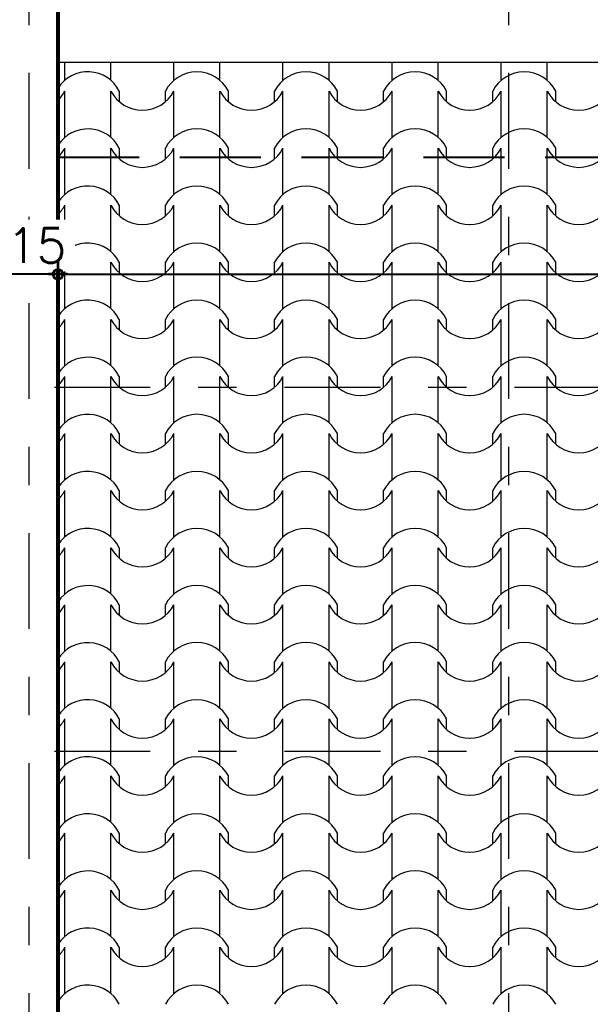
# Model space of a CAD drawing. Header units: metres. Extents: x -50 to 76, y -61 to 14.
# Drawn here: x 50.011 to 51.499, y -1.61 to 0.958 of the extents above; entities that cross this region are included whole.
import ezdxf

# ---------------------------------------------------------------- set-up
doc = ezdxf.new("R2010")
doc.units = ezdxf.units.M
doc.header["$MEASUREMENT"] = 0
for name, pattern in [('CENTERX2', [4, 2.5, -0.5, 0.5, -0.5]), ('DASHDOT2', [0.5, 0.25, -0.125, 0, -0.125]), ('Línea Oculta', [0.3175, 0.211667, -0.105833])]:
    doc.linetypes.add(name, pattern=pattern)
for name, color, linetype, lineweight in [('1 CUBIERTAS', 226, 'Continuous', 53), ('1 MUROS', 255, 'Continuous', 60), ('COTAS', 251, 'Continuous', 35), ('EJES', 251, 'CENTERX2', 0)]:
    doc.layers.add(name, color=color, linetype=linetype, lineweight=lineweight)
doc.layers.add('Nuevo_Estructura Compleja - Cubiertas', color=7, linetype='Continuous')
doc.layers.add('Nuevo_Estructura Compleja - Cubiertas_Pluma_Nº__92', color=7, linetype='Continuous', lineweight=13, true_color=0xbf8080)
doc.styles.add('cotas', font='romans.shx')
doc.dimstyles.new('COT-50', dxfattribs={"dimscale": 0.5, "dimtxt": 0.18, "dimasz": 0.05, "dimexe": 0.08, "dimexo": 0.1, "dimgap": 0.06, "dimtad": 1, "dimzin": 4, "dimdsep": 46, "dimtxsty": 'cotas', "dimblk1": 'COTA', "dimblk2": 'COTA', "dimsah": 1, "dimcen": 0.09, "dimse1": 1, "dimse2": 1, "dimclrd": 256, "dimclre": 253, "dimclrt": 14, "dimadec": 0, "dimazin": 0, "dimtfac": 1, "dimtix": 1, "dimtmove": 0, "dimatfit": 3, "dimldrblk": 'COTA', "dimfxl": 1, "dimtfill": 1, "dimtfillclr": 256, "dimtolj": 1, "dimtzin": 12, "dimarcsym": 0})

# ---------------------------------------------------------------- blocks, each defined once
blk = doc.blocks.new('*X26')
at = {"layer": 'Nuevo_Estructura Compleja - Cubiertas_Pluma_Nº__92', "color": 23, "linetype": 'Continuous', "lineweight": 13, "true_color": 0xbf8080}
for p, q in [((-4.1825, 0.8002), (-4.1825, 0.8475)), ((-4.0622, 0.8002), (-4.0622, 0.8475)), ((-3.898, 0.8002), (-3.898, 0.8475)), ((-3.7778, 0.8002), (-3.7778, 0.8475)), ((-3.6135, 0.8002), (-3.6135, 0.8475)), ((-3.4933, 0.8002), (-3.4933, 0.8475)), ((-3.329, 0.8002), (-3.329, 0.8475)), ((-3.2088, 0.8002), (-3.2088, 0.8475)), ((-3.0446, 0.8002), (-3.0446, 0.8475)), ((-2.9243, 0.8002), (-2.9243, 0.8475)), ((-4.1825, 0.7117), (-4.1825, 0.7721)), ((-4.0622, 0.7117), (-4.0622, 0.7721)), ((-4.0402, 0.7443), (-4.0402, 0.7721)), ((-3.92, 0.7443), (-3.92, 0.7721)), ((-3.898, 0.7117), (-3.898, 0.7721)), ((-3.7778, 0.7117), (-3.7778, 0.7721)), ((-3.7558, 0.7443), (-3.7558, 0.7721)), ((-3.6355, 0.7443), (-3.6355, 0.7721)), ((-3.6135, 0.7117), (-3.6135, 0.7721)), ((-3.4933, 0.7117), (-3.4933, 0.7721)), ((-3.4713, 0.7443), (-3.4713, 0.7721)), ((-3.351, 0.7443), (-3.351, 0.7721)), ((-3.329, 0.7117), (-3.329, 0.7721)), ((-3.2088, 0.7117), (-3.2088, 0.7721)), ((-3.1868, 0.7443), (-3.1868, 0.7721)), ((-3.0666, 0.7443), (-3.0666, 0.7721)), ((-3.0446, 0.7117), (-3.0446, 0.7721)), ((-2.9243, 0.7117), (-2.9243, 0.7721)), ((-2.9023, 0.7443), (-2.9023, 0.7721)), ((-4.1825, 0.6513), (-4.1825, 0.7117)), ((-4.0622, 0.6513), (-4.0622, 0.7117)), ((-3.898, 0.6513), (-3.898, 0.7117)), ((-3.7778, 0.6513), (-3.7778, 0.7117)), ((-3.6135, 0.6513), (-3.6135, 0.7117)), ((-3.4933, 0.6513), (-3.4933, 0.7117)), ((-3.329, 0.6513), (-3.329, 0.7117)), ((-3.2088, 0.6513), (-3.2088, 0.7117)), ((-3.0446, 0.6513), (-3.0446, 0.7117)), ((-2.9243, 0.6513), (-2.9243, 0.7117)), ((-4.1825, 0.5628), (-4.1825, 0.6232)), ((-4.0622, 0.5628), (-4.0622, 0.6232)), ((-4.0402, 0.5954), (-4.0402, 0.6232)), ((-3.92, 0.5954), (-3.92, 0.6232)), ((-3.898, 0.5628), (-3.898, 0.6232)), ((-3.7778, 0.5628), (-3.7778, 0.6232)), ((-3.7558, 0.5954), (-3.7558, 0.6232)), ((-3.6355, 0.5954), (-3.6355, 0.6232)), ((-3.6135, 0.5628), (-3.6135, 0.6232)), ((-3.4933, 0.5628), (-3.4933, 0.6232)), ((-3.4713, 0.5954), (-3.4713, 0.6232)), ((-3.351, 0.5954), (-3.351, 0.6232)), ((-3.329, 0.5628), (-3.329, 0.6232)), ((-3.2088, 0.5628), (-3.2088, 0.6232)), ((-3.1868, 0.5954), (-3.1868, 0.6232)), ((-3.0666, 0.5954), (-3.0666, 0.6232)), ((-3.0446, 0.5628), (-3.0446, 0.6232)), ((-2.9243, 0.5628), (-2.9243, 0.6232)), ((-2.9023, 0.5954), (-2.9023, 0.6232)), ((-4.1825, 0.5024), (-4.1825, 0.5628)), ((-4.0622, 0.5024), (-4.0622, 0.5628)), ((-3.898, 0.5024), (-3.898, 0.5628)), ((-3.7778, 0.5024), (-3.7778, 0.5628)), ((-3.6135, 0.5024), (-3.6135, 0.5628)), ((-3.4933, 0.5024), (-3.4933, 0.5628)), ((-3.329, 0.5024), (-3.329, 0.5628)), ((-3.2088, 0.5024), (-3.2088, 0.5628)), ((-3.0446, 0.5024), (-3.0446, 0.5628)), ((-2.9243, 0.5024), (-2.9243, 0.5628)), ((-4.1825, 0.4139), (-4.1825, 0.4743)), ((-4.0622, 0.4139), (-4.0622, 0.4743)), ((-4.0402, 0.4466), (-4.0402, 0.4743)), ((-3.92, 0.4466), (-3.92, 0.4743)), ((-3.898, 0.4139), (-3.898, 0.4743)), ((-3.7778, 0.4139), (-3.7778, 0.4743)), ((-3.7558, 0.4466), (-3.7558, 0.4743)), ((-3.6355, 0.4466), (-3.6355, 0.4743)), ((-3.6135, 0.4139), (-3.6135, 0.4743)), ((-3.4933, 0.4139), (-3.4933, 0.4743)), ((-3.4713, 0.4466), (-3.4713, 0.4743)), ((-3.351, 0.4466), (-3.351, 0.4743)), ((-3.329, 0.4139), (-3.329, 0.4743)), ((-3.2088, 0.4139), (-3.2088, 0.4743)), ((-3.1868, 0.4466), (-3.1868, 0.4743)), ((-3.0666, 0.4466), (-3.0666, 0.4743)), ((-3.0446, 0.4139), (-3.0446, 0.4743)), ((-2.9243, 0.4139), (-2.9243, 0.4743)), ((-2.9023, 0.4466), (-2.9023, 0.4743)), ((-4.1825, 0.3536), (-4.1825, 0.4139)), ((-4.0622, 0.3536), (-4.0622, 0.4139)), ((-3.898, 0.3536), (-3.898, 0.4139)), ((-3.7778, 0.3536), (-3.7778, 0.4139)), ((-3.6135, 0.3536), (-3.6135, 0.4139)), ((-3.4933, 0.3536), (-3.4933, 0.4139)), ((-3.329, 0.3536), (-3.329, 0.4139)), ((-3.2088, 0.3536), (-3.2088, 0.4139)), ((-3.0446, 0.3536), (-3.0446, 0.4139)), ((-2.9243, 0.3536), (-2.9243, 0.4139)), ((-4.1825, 0.2651), (-4.1825, 0.3254)), ((-4.0622, 0.2651), (-4.0622, 0.3254)), ((-4.0402, 0.2977), (-4.0402, 0.3254)), ((-3.92, 0.2977), (-3.92, 0.3254)), ((-3.898, 0.2651), (-3.898, 0.3254)), ((-3.7778, 0.2651), (-3.7778, 0.3254)), ((-3.7558, 0.2977), (-3.7558, 0.3254)), ((-3.6355, 0.2977), (-3.6355, 0.3254)), ((-3.6135, 0.2651), (-3.6135, 0.3254)), ((-3.4933, 0.2651), (-3.4933, 0.3254)), ((-3.4713, 0.2977), (-3.4713, 0.3254)), ((-3.351, 0.2977), (-3.351, 0.3254)), ((-3.329, 0.2651), (-3.329, 0.3254)), ((-3.2088, 0.2651), (-3.2088, 0.3254)), ((-3.1868, 0.2977), (-3.1868, 0.3254)), ((-3.0666, 0.2977), (-3.0666, 0.3254)), ((-3.0446, 0.2651), (-3.0446, 0.3254)), ((-2.9243, 0.2651), (-2.9243, 0.3254)), ((-2.9023, 0.2977), (-2.9023, 0.3254)), ((-4.1825, 0.2047), (-4.1825, 0.2651)), ((-4.0622, 0.2047), (-4.0622, 0.2651)), ((-3.898, 0.2047), (-3.898, 0.2651)), ((-3.7778, 0.2047), (-3.7778, 0.2651)), ((-3.6135, 0.2047), (-3.6135, 0.2651)), ((-3.4933, 0.2047), (-3.4933, 0.2651)), ((-3.329, 0.2047), (-3.329, 0.2651)), ((-3.2088, 0.2047), (-3.2088, 0.2651)), ((-3.0446, 0.2047), (-3.0446, 0.2651)), ((-2.9243, 0.2047), (-2.9243, 0.2651)), ((-4.1825, 0.1162), (-4.1825, 0.1766)), ((-4.0622, 0.1162), (-4.0622, 0.1766)), ((-4.0402, 0.1488), (-4.0402, 0.1766)), ((-3.92, 0.1488), (-3.92, 0.1766)), ((-3.898, 0.1162), (-3.898, 0.1766)), ((-3.7778, 0.1162), (-3.7778, 0.1766)), ((-3.7558, 0.1488), (-3.7558, 0.1766)), ((-3.6355, 0.1488), (-3.6355, 0.1766)), ((-3.6135, 0.1162), (-3.6135, 0.1766)), ((-3.4933, 0.1162), (-3.4933, 0.1766)), ((-3.4713, 0.1488), (-3.4713, 0.1766)), ((-3.351, 0.1488), (-3.351, 0.1766)), ((-3.329, 0.1162), (-3.329, 0.1766)), ((-3.2088, 0.1162), (-3.2088, 0.1766)), ((-3.1868, 0.1488), (-3.1868, 0.1766)), ((-3.0666, 0.1488), (-3.0666, 0.1766)), ((-3.0446, 0.1162), (-3.0446, 0.1766)), ((-2.9243, 0.1162), (-2.9243, 0.1766)), ((-2.9023, 0.1488), (-2.9023, 0.1766)), ((-4.1825, 0.0558), (-4.1825, 0.1162)), ((-4.0622, 0.0558), (-4.0622, 0.1162)), ((-3.898, 0.0558), (-3.898, 0.1162)), ((-3.7778, 0.0558), (-3.7778, 0.1162)), ((-3.6135, 0.0558), (-3.6135, 0.1162)), ((-3.4933, 0.0558), (-3.4933, 0.1162)), ((-3.329, 0.0558), (-3.329, 0.1162)), ((-3.2088, 0.0558), (-3.2088, 0.1162)), ((-3.0446, 0.0558), (-3.0446, 0.1162)), ((-2.9243, 0.0558), (-2.9243, 0.1162)), ((-4.1825, -0.0327), (-4.1825, 0.0277)), ((-4.0622, -0.0327), (-4.0622, 0.0277)), ((-4.0402, -0.0001), (-4.0402, 0.0277)), ((-3.92, -0.0001), (-3.92, 0.0277)), ((-3.898, -0.0327), (-3.898, 0.0277)), ((-3.7778, -0.0327), (-3.7778, 0.0277)), ((-3.7558, -0.0001), (-3.7558, 0.0277)), ((-3.6355, -0.0001), (-3.6355, 0.0277)), ((-3.6135, -0.0327), (-3.6135, 0.0277)), ((-3.4933, -0.0327), (-3.4933, 0.0277)), ((-3.4713, -0.0001), (-3.4713, 0.0277)), ((-3.351, -0.0001), (-3.351, 0.0277)), ((-3.329, -0.0327), (-3.329, 0.0277)), ((-3.2088, -0.0327), (-3.2088, 0.0277)), ((-3.1868, -0.0001), (-3.1868, 0.0277)), ((-3.0666, -0.0001), (-3.0666, 0.0277)), ((-3.0446, -0.0327), (-3.0446, 0.0277)), ((-2.9243, -0.0327), (-2.9243, 0.0277)), ((-2.9023, -0.0001), (-2.9023, 0.0277)), ((-4.1825, -0.0931), (-4.1825, -0.0327)), ((-4.0622, -0.0931), (-4.0622, -0.0327)), ((-3.898, -0.0931), (-3.898, -0.0327)), ((-3.7778, -0.0931), (-3.7778, -0.0327)), ((-3.6135, -0.0931), (-3.6135, -0.0327)), ((-3.4933, -0.0931), (-3.4933, -0.0327)), ((-3.329, -0.0931), (-3.329, -0.0327)), ((-3.2088, -0.0931), (-3.2088, -0.0327)), ((-3.0446, -0.0931), (-3.0446, -0.0327)), ((-2.9243, -0.0931), (-2.9243, -0.0327)), ((-4.1825, -0.1816), (-4.1825, -0.1212)), ((-4.0622, -0.1816), (-4.0622, -0.1212)), ((-4.0402, -0.1489), (-4.0402, -0.1212)), ((-3.92, -0.1489), (-3.92, -0.1212)), ((-3.898, -0.1816), (-3.898, -0.1212)), ((-3.7778, -0.1816), (-3.7778, -0.1212)), ((-3.7558, -0.1489), (-3.7558, -0.1212)), ((-3.6355, -0.1489), (-3.6355, -0.1212)), ((-3.6135, -0.1816), (-3.6135, -0.1212)), ((-3.4933, -0.1816), (-3.4933, -0.1212)), ((-3.4713, -0.1489), (-3.4713, -0.1212)), ((-3.351, -0.1489), (-3.351, -0.1212)), ((-3.329, -0.1816), (-3.329, -0.1212)), ((-3.2088, -0.1816), (-3.2088, -0.1212)), ((-3.1868, -0.1489), (-3.1868, -0.1212)), ((-3.0666, -0.1489), (-3.0666, -0.1212)), ((-3.0446, -0.1816), (-3.0446, -0.1212)), ((-2.9243, -0.1816), (-2.9243, -0.1212)), ((-2.9023, -0.1489), (-2.9023, -0.1212)), ((-4.1825, -0.2419), (-4.1825, -0.1816)), ((-4.0622, -0.2419), (-4.0622, -0.1816)), ((-3.898, -0.2419), (-3.898, -0.1816)), ((-3.7778, -0.2419), (-3.7778, -0.1816)), ((-3.6135, -0.2419), (-3.6135, -0.1816)), ((-3.4933, -0.2419), (-3.4933, -0.1816)), ((-3.329, -0.2419), (-3.329, -0.1816)), ((-3.2088, -0.2419), (-3.2088, -0.1816)), ((-3.0446, -0.2419), (-3.0446, -0.1816)), ((-2.9243, -0.2419), (-2.9243, -0.1816)), ((-4.1825, -0.3304), (-4.1825, -0.2701)), ((-4.0622, -0.3304), (-4.0622, -0.2701)), ((-4.0402, -0.2978), (-4.0402, -0.2701)), ((-3.92, -0.2978), (-3.92, -0.2701)), ((-3.898, -0.3304), (-3.898, -0.2701)), ((-3.7778, -0.3304), (-3.7778, -0.2701)), ((-3.7558, -0.2978), (-3.7558, -0.2701)), ((-3.6355, -0.2978), (-3.6355, -0.2701)), ((-3.6135, -0.3304), (-3.6135, -0.2701)), ((-3.4933, -0.3304), (-3.4933, -0.2701)), ((-3.4713, -0.2978), (-3.4713, -0.2701)), ((-3.351, -0.2978), (-3.351, -0.2701)), ((-3.329, -0.3304), (-3.329, -0.2701)), ((-3.2088, -0.3304), (-3.2088, -0.2701)), ((-3.1868, -0.2978), (-3.1868, -0.2701)), ((-3.0666, -0.2978), (-3.0666, -0.2701)), ((-3.0446, -0.3304), (-3.0446, -0.2701)), ((-2.9243, -0.3304), (-2.9243, -0.2701)), ((-2.9023, -0.2978), (-2.9023, -0.2701)), ((-4.1825, -0.3908), (-4.1825, -0.3304)), ((-4.0622, -0.3908), (-4.0622, -0.3304)), ((-3.898, -0.3908), (-3.898, -0.3304)), ((-3.7778, -0.3908), (-3.7778, -0.3304)), ((-3.6135, -0.3908), (-3.6135, -0.3304)), ((-3.4933, -0.3908), (-3.4933, -0.3304)), ((-3.329, -0.3908), (-3.329, -0.3304)), ((-3.2088, -0.3908), (-3.2088, -0.3304)), ((-3.0446, -0.3908), (-3.0446, -0.3304)), ((-2.9243, -0.3908), (-2.9243, -0.3304)), ((-4.1825, -0.4793), (-4.1825, -0.4189)), ((-4.0622, -0.4793), (-4.0622, -0.4189)), ((-4.0402, -0.4467), (-4.0402, -0.4189)), ((-3.92, -0.4467), (-3.92, -0.4189)), ((-3.898, -0.4793), (-3.898, -0.4189)), ((-3.7778, -0.4793), (-3.7778, -0.4189)), ((-3.7558, -0.4467), (-3.7558, -0.4189)), ((-3.6355, -0.4467), (-3.6355, -0.4189)), ((-3.6135, -0.4793), (-3.6135, -0.4189)), ((-3.4933, -0.4793), (-3.4933, -0.4189)), ((-3.4713, -0.4467), (-3.4713, -0.4189)), ((-3.351, -0.4467), (-3.351, -0.4189)), ((-3.329, -0.4793), (-3.329, -0.4189)), ((-3.2088, -0.4793), (-3.2088, -0.4189)), ((-3.1868, -0.4467), (-3.1868, -0.4189)), ((-3.0666, -0.4467), (-3.0666, -0.4189)), ((-3.0446, -0.4793), (-3.0446, -0.4189)), ((-2.9243, -0.4793), (-2.9243, -0.4189)), ((-2.9023, -0.4467), (-2.9023, -0.4189)), ((-4.1825, -0.5397), (-4.1825, -0.4793)), ((-4.0622, -0.5397), (-4.0622, -0.4793)), ((-3.898, -0.5397), (-3.898, -0.4793)), ((-3.7778, -0.5397), (-3.7778, -0.4793)), ((-3.6135, -0.5397), (-3.6135, -0.4793)), ((-3.4933, -0.5397), (-3.4933, -0.4793)), ((-3.329, -0.5397), (-3.329, -0.4793)), ((-3.2088, -0.5397), (-3.2088, -0.4793)), ((-3.0446, -0.5397), (-3.0446, -0.4793)), ((-2.9243, -0.5397), (-2.9243, -0.4793)), ((-4.1825, -0.6282), (-4.1825, -0.5678)), ((-4.0622, -0.6282), (-4.0622, -0.5678)), ((-4.0402, -0.5956), (-4.0402, -0.5678)), ((-3.92, -0.5956), (-3.92, -0.5678)), ((-3.898, -0.6282), (-3.898, -0.5678)), ((-3.7778, -0.6282), (-3.7778, -0.5678)), ((-3.7558, -0.5956), (-3.7558, -0.5678)), ((-3.6355, -0.5956), (-3.6355, -0.5678)), ((-3.6135, -0.6282), (-3.6135, -0.5678)), ((-3.4933, -0.6282), (-3.4933, -0.5678)), ((-3.4713, -0.5956), (-3.4713, -0.5678)), ((-3.351, -0.5956), (-3.351, -0.5678)), ((-3.329, -0.6282), (-3.329, -0.5678)), ((-3.2088, -0.6282), (-3.2088, -0.5678)), ((-3.1868, -0.5956), (-3.1868, -0.5678)), ((-3.0666, -0.5956), (-3.0666, -0.5678)), ((-3.0446, -0.6282), (-3.0446, -0.5678)), ((-2.9243, -0.6282), (-2.9243, -0.5678)), ((-2.9023, -0.5956), (-2.9023, -0.5678)), ((-4.1825, -0.6886), (-4.1825, -0.6282)), ((-4.0622, -0.6886), (-4.0622, -0.6282)), ((-3.898, -0.6886), (-3.898, -0.6282)), ((-3.7778, -0.6886), (-3.7778, -0.6282)), ((-3.6135, -0.6886), (-3.6135, -0.6282)), ((-3.4933, -0.6886), (-3.4933, -0.6282)), ((-3.329, -0.6886), (-3.329, -0.6282)), ((-3.2088, -0.6886), (-3.2088, -0.6282)), ((-3.0446, -0.6886), (-3.0446, -0.6282)), ((-2.9243, -0.6886), (-2.9243, -0.6282)), ((-4.1825, -0.777), (-4.1825, -0.7167)), ((-4.0622, -0.777), (-4.0622, -0.7167)), ((-4.0402, -0.7444), (-4.0402, -0.7167)), ((-3.92, -0.7444), (-3.92, -0.7167)), ((-3.898, -0.777), (-3.898, -0.7167)), ((-3.7778, -0.777), (-3.7778, -0.7167)), ((-3.7558, -0.7444), (-3.7558, -0.7167)), ((-3.6355, -0.7444), (-3.6355, -0.7167)), ((-3.6135, -0.777), (-3.6135, -0.7167)), ((-3.4933, -0.777), (-3.4933, -0.7167)), ((-3.4713, -0.7444), (-3.4713, -0.7167)), ((-3.351, -0.7444), (-3.351, -0.7167)), ((-3.329, -0.777), (-3.329, -0.7167)), ((-3.2088, -0.777), (-3.2088, -0.7167)), ((-3.1868, -0.7444), (-3.1868, -0.7167)), ((-3.0666, -0.7444), (-3.0666, -0.7167)), ((-3.0446, -0.777), (-3.0446, -0.7167)), ((-2.9243, -0.777), (-2.9243, -0.7167)), ((-2.9023, -0.7444), (-2.9023, -0.7167)), ((-4.1825, -0.8374), (-4.1825, -0.777)), ((-4.0622, -0.8374), (-4.0622, -0.777)), ((-3.898, -0.8374), (-3.898, -0.777)), ((-3.7778, -0.8374), (-3.7778, -0.777)), ((-3.6135, -0.8374), (-3.6135, -0.777)), ((-3.4933, -0.8374), (-3.4933, -0.777)), ((-3.329, -0.8374), (-3.329, -0.777)), ((-3.2088, -0.8374), (-3.2088, -0.777)), ((-3.0446, -0.8374), (-3.0446, -0.777)), ((-2.9243, -0.8374), (-2.9243, -0.777)), ((-4.1825, -0.9259), (-4.1825, -0.8655)), ((-4.0622, -0.9259), (-4.0622, -0.8655)), ((-4.0402, -0.8933), (-4.0402, -0.8655)), ((-3.92, -0.8933), (-3.92, -0.8655)), ((-3.898, -0.9259), (-3.898, -0.8655)), ((-3.7778, -0.9259), (-3.7778, -0.8655)), ((-3.7558, -0.8933), (-3.7558, -0.8655)), ((-3.6355, -0.8933), (-3.6355, -0.8655)), ((-3.6135, -0.9259), (-3.6135, -0.8655)), ((-3.4933, -0.9259), (-3.4933, -0.8655)), ((-3.4713, -0.8933), (-3.4713, -0.8655)), ((-3.351, -0.8933), (-3.351, -0.8655)), ((-3.329, -0.9259), (-3.329, -0.8655)), ((-3.2088, -0.9259), (-3.2088, -0.8655)), ((-3.1868, -0.8933), (-3.1868, -0.8655)), ((-3.0666, -0.8933), (-3.0666, -0.8655)), ((-3.0446, -0.9259), (-3.0446, -0.8655)), ((-2.9243, -0.9259), (-2.9243, -0.8655)), ((-2.9023, -0.8933), (-2.9023, -0.8655)), ((-4.1825, -0.9863), (-4.1825, -0.9259)), ((-4.0622, -0.9863), (-4.0622, -0.9259)), ((-3.898, -0.9863), (-3.898, -0.9259)), ((-3.7778, -0.9863), (-3.7778, -0.9259)), ((-3.6135, -0.9863), (-3.6135, -0.9259)), ((-3.4933, -0.9863), (-3.4933, -0.9259)), ((-3.329, -0.9863), (-3.329, -0.9259)), ((-3.2088, -0.9863), (-3.2088, -0.9259)), ((-3.0446, -0.9863), (-3.0446, -0.9259)), ((-2.9243, -0.9863), (-2.9243, -0.9259)), ((-4.1825, -1.0748), (-4.1825, -1.0144)), ((-4.0622, -1.0748), (-4.0622, -1.0144)), ((-4.0402, -1.0422), (-4.0402, -1.0144)), ((-3.92, -1.0422), (-3.92, -1.0144)), ((-3.898, -1.0748), (-3.898, -1.0144)), ((-3.7778, -1.0748), (-3.7778, -1.0144)), ((-3.7558, -1.0422), (-3.7558, -1.0144)), ((-3.6355, -1.0422), (-3.6355, -1.0144)), ((-3.6135, -1.0748), (-3.6135, -1.0144)), ((-3.4933, -1.0748), (-3.4933, -1.0144)), ((-3.4713, -1.0422), (-3.4713, -1.0144)), ((-3.351, -1.0422), (-3.351, -1.0144)), ((-3.329, -1.0748), (-3.329, -1.0144)), ((-3.2088, -1.0748), (-3.2088, -1.0144)), ((-3.1868, -1.0422), (-3.1868, -1.0144)), ((-3.0666, -1.0422), (-3.0666, -1.0144)), ((-3.0446, -1.0748), (-3.0446, -1.0144)), ((-2.9243, -1.0748), (-2.9243, -1.0144)), ((-2.9023, -1.0422), (-2.9023, -1.0144)), ((-4.1825, -1.1352), (-4.1825, -1.0748)), ((-4.0622, -1.1352), (-4.0622, -1.0748)), ((-3.898, -1.1352), (-3.898, -1.0748)), ((-3.7778, -1.1352), (-3.7778, -1.0748)), ((-3.6135, -1.1352), (-3.6135, -1.0748)), ((-3.4933, -1.1352), (-3.4933, -1.0748)), ((-3.329, -1.1352), (-3.329, -1.0748)), ((-3.2088, -1.1352), (-3.2088, -1.0748)), ((-3.0446, -1.1352), (-3.0446, -1.0748)), ((-2.9243, -1.1352), (-2.9243, -1.0748)), ((-4.1825, -1.2237), (-4.1825, -1.1633)), ((-4.0622, -1.2237), (-4.0622, -1.1633)), ((-4.0402, -1.191), (-4.0402, -1.1633)), ((-3.92, -1.191), (-3.92, -1.1633)), ((-3.898, -1.2237), (-3.898, -1.1633)), ((-3.7778, -1.2237), (-3.7778, -1.1633)), ((-3.7558, -1.191), (-3.7558, -1.1633)), ((-3.6355, -1.191), (-3.6355, -1.1633)), ((-3.6135, -1.2237), (-3.6135, -1.1633)), ((-3.4933, -1.2237), (-3.4933, -1.1633)), ((-3.4713, -1.191), (-3.4713, -1.1633)), ((-3.351, -1.191), (-3.351, -1.1633)), ((-3.329, -1.2237), (-3.329, -1.1633)), ((-3.2088, -1.2237), (-3.2088, -1.1633)), ((-3.1868, -1.191), (-3.1868, -1.1633)), ((-3.0666, -1.191), (-3.0666, -1.1633)), ((-3.0446, -1.2237), (-3.0446, -1.1633)), ((-2.9243, -1.2237), (-2.9243, -1.1633)), ((-2.9023, -1.191), (-2.9023, -1.1633)), ((-4.1825, -1.284), (-4.1825, -1.2237)), ((-4.0622, -1.284), (-4.0622, -1.2237)), ((-3.898, -1.284), (-3.898, -1.2237)), ((-3.7778, -1.284), (-3.7778, -1.2237)), ((-3.6135, -1.284), (-3.6135, -1.2237)), ((-3.4933, -1.284), (-3.4933, -1.2237)), ((-3.329, -1.284), (-3.329, -1.2237)), ((-3.2088, -1.284), (-3.2088, -1.2237)), ((-3.0446, -1.284), (-3.0446, -1.2237)), ((-2.9243, -1.284), (-2.9243, -1.2237)), ((-4.1825, -1.3725), (-4.1825, -1.3122)), ((-4.0622, -1.3725), (-4.0622, -1.3122)), ((-4.0402, -1.3399), (-4.0402, -1.3122)), ((-3.92, -1.3399), (-3.92, -1.3122)), ((-3.898, -1.3725), (-3.898, -1.3122)), ((-3.7778, -1.3725), (-3.7778, -1.3122)), ((-3.7558, -1.3399), (-3.7558, -1.3122)), ((-3.6355, -1.3399), (-3.6355, -1.3122)), ((-3.6135, -1.3725), (-3.6135, -1.3122)), ((-3.4933, -1.3725), (-3.4933, -1.3122)), ((-3.4713, -1.3399), (-3.4713, -1.3122)), ((-3.351, -1.3399), (-3.351, -1.3122)), ((-3.329, -1.3725), (-3.329, -1.3122)), ((-3.2088, -1.3725), (-3.2088, -1.3122)), ((-3.1868, -1.3399), (-3.1868, -1.3122)), ((-3.0666, -1.3399), (-3.0666, -1.3122)), ((-3.0446, -1.3725), (-3.0446, -1.3122)), ((-2.9243, -1.3725), (-2.9243, -1.3122)), ((-2.9023, -1.3399), (-2.9023, -1.3122)), ((-4.1825, -1.4329), (-4.1825, -1.3725)), ((-4.0622, -1.4329), (-4.0622, -1.3725)), ((-3.898, -1.4329), (-3.898, -1.3725)), ((-3.7778, -1.4329), (-3.7778, -1.3725)), ((-3.6135, -1.4329), (-3.6135, -1.3725)), ((-3.4933, -1.4329), (-3.4933, -1.3725)), ((-3.329, -1.4329), (-3.329, -1.3725)), ((-3.2088, -1.4329), (-3.2088, -1.3725)), ((-3.0446, -1.4329), (-3.0446, -1.3725)), ((-2.9243, -1.4329), (-2.9243, -1.3725)), ((-4.1825, -1.5214), (-4.1825, -1.461)), ((-4.0622, -1.5214), (-4.0622, -1.461)), ((-4.0402, -1.4888), (-4.0402, -1.461)), ((-3.92, -1.4888), (-3.92, -1.461)), ((-3.898, -1.5214), (-3.898, -1.461)), ((-3.7778, -1.5214), (-3.7778, -1.461)), ((-3.7558, -1.4888), (-3.7558, -1.461)), ((-3.6355, -1.4888), (-3.6355, -1.461)), ((-3.6135, -1.5214), (-3.6135, -1.461)), ((-3.4933, -1.5214), (-3.4933, -1.461)), ((-3.4713, -1.4888), (-3.4713, -1.461)), ((-3.351, -1.4888), (-3.351, -1.461)), ((-3.329, -1.5214), (-3.329, -1.461)), ((-3.2088, -1.5214), (-3.2088, -1.461)), ((-3.1868, -1.4888), (-3.1868, -1.461)), ((-3.0666, -1.4888), (-3.0666, -1.461)), ((-3.0446, -1.5214), (-3.0446, -1.461)), ((-2.9243, -1.5214), (-2.9243, -1.461)), ((-2.9023, -1.4888), (-2.9023, -1.461)), ((-4.1825, -1.5818), (-4.1825, -1.5214)), ((-4.0622, -1.5818), (-4.0622, -1.5214)), ((-3.898, -1.5818), (-3.898, -1.5214)), ((-3.7778, -1.5818), (-3.7778, -1.5214)), ((-3.6135, -1.5818), (-3.6135, -1.5214)), ((-3.4933, -1.5818), (-3.4933, -1.5214)), ((-3.329, -1.5818), (-3.329, -1.5214)), ((-3.2088, -1.5818), (-3.2088, -1.5214)), ((-3.0446, -1.5818), (-3.0446, -1.5214)), ((-2.9243, -1.5818), (-2.9243, -1.5214))]:
    blk.add_line(p, q, dxfattribs=at)
for centre, major_axis, start_param, end_param in [((-4.1224, 0.7312), (0.0919, 0), 0.466079, 2.576573), ((-3.8379, 0.7312), (0.0919, 0), 0.466079, 2.675513), ((-3.5534, 0.7312), (0.0919, 0), 0.466079, 2.675513), ((-3.2689, 0.7312), (0.0919, 0), 0.466079, 2.675513), ((-2.9844, 0.7312), (0.0919, 0), 0.466079, 2.675513), ((-4.2649, 0.8136), (0.0925, 0), 5.49003, 5.812147), ((-3.9798, 0.8136), (0.0925, 0), 3.612631, 4.709413), ((-3.9804, 0.8136), (0.0925, 0), 4.715365, 5.812147), ((-3.6954, 0.8136), (0.0925, 0), 3.612631, 4.709413), ((-3.6959, 0.8136), (0.0925, 0), 4.715365, 5.812147), ((-3.4109, 0.8136), (0.0925, 0), 3.612631, 4.709413), ((-3.4114, 0.8136), (0.0925, 0), 4.715365, 5.812147), ((-3.1264, 0.8136), (0.0925, 0), 3.612631, 4.709413), ((-3.127, 0.8136), (0.0925, 0), 4.715365, 5.812147), ((-2.8419, 0.8136), (0.0925, 0), 3.612631, 4.709413), ((-2.8425, 0.8136), (0.0925, 0), 4.715365, 5.812147), ((-4.1224, 0.5823), (0.0919, 0), 0.466079, 2.576573), ((-3.8379, 0.5823), (0.0919, 0), 0.466079, 2.675513), ((-3.5534, 0.5823), (0.0919, 0), 0.466079, 2.675513), ((-3.2689, 0.5823), (0.0919, 0), 0.466079, 2.675513), ((-2.9844, 0.5823), (0.0919, 0), 0.466079, 2.675513), ((-4.2649, 0.6647), (0.0925, 0), 5.49003, 5.812147), ((-3.9798, 0.6647), (0.0925, 0), 3.612631, 4.709413), ((-3.9804, 0.6647), (0.0925, 0), 4.715365, 5.812147), ((-3.6954, 0.6647), (0.0925, 0), 3.612631, 4.709413), ((-3.6959, 0.6647), (0.0925, 0), 4.715365, 5.812147), ((-3.4109, 0.6647), (0.0925, 0), 3.612631, 4.709413), ((-3.4114, 0.6647), (0.0925, 0), 4.715365, 5.812147), ((-3.1264, 0.6647), (0.0925, 0), 3.612631, 4.709413), ((-3.127, 0.6647), (0.0925, 0), 4.715365, 5.812147), ((-2.8419, 0.6647), (0.0925, 0), 3.612631, 4.709413), ((-2.8425, 0.6647), (0.0925, 0), 4.715365, 5.812147), ((-4.1224, 0.4334), (0.0919, 0), 0.466079, 2.576573), ((-3.8379, 0.4334), (0.0919, 0), 0.466079, 2.675513), ((-3.5534, 0.4334), (0.0919, 0), 0.466079, 2.675513), ((-3.2689, 0.4334), (0.0919, 0), 0.466079, 2.675513), ((-2.9844, 0.4334), (0.0919, 0), 0.466079, 2.675513), ((-4.2649, 0.5159), (0.0925, 0), 5.49003, 5.812147), ((-3.9798, 0.5159), (0.0925, 0), 3.612631, 4.709413), ((-3.9804, 0.5159), (0.0925, 0), 4.715365, 5.812147), ((-3.6954, 0.5159), (0.0925, 0), 3.612631, 4.709413), ((-3.6959, 0.5159), (0.0925, 0), 4.715365, 5.812147), ((-3.4109, 0.5159), (0.0925, 0), 3.612631, 4.709413), ((-3.4114, 0.5159), (0.0925, 0), 4.715365, 5.812147), ((-3.1264, 0.5159), (0.0925, 0), 3.612631, 4.709413), ((-3.127, 0.5159), (0.0925, 0), 4.715365, 5.812147), ((-2.8419, 0.5159), (0.0925, 0), 3.612631, 4.709413), ((-2.8425, 0.5159), (0.0925, 0), 4.715365, 5.812147), ((-4.1224, 0.2845), (0.0919, 0), 0.466079, 2.576573), ((-3.8379, 0.2845), (0.0919, 0), 0.466079, 2.675513), ((-3.5534, 0.2845), (0.0919, 0), 0.466079, 2.675513), ((-3.2689, 0.2845), (0.0919, 0), 0.466079, 2.675513), ((-2.9844, 0.2845), (0.0919, 0), 0.466079, 2.675513), ((-4.2649, 0.367), (0.0925, 0), 5.49003, 5.812147), ((-3.9798, 0.367), (0.0925, 0), 3.612631, 4.709413), ((-3.9804, 0.367), (0.0925, 0), 4.715365, 5.812147), ((-3.6954, 0.367), (0.0925, 0), 3.612631, 4.709413), ((-3.6959, 0.367), (0.0925, 0), 4.715365, 5.812147), ((-3.4109, 0.367), (0.0925, 0), 3.612631, 4.709413), ((-3.4114, 0.367), (0.0925, 0), 4.715365, 5.812147), ((-3.1264, 0.367), (0.0925, 0), 3.612631, 4.709413), ((-3.127, 0.367), (0.0925, 0), 4.715365, 5.812147), ((-2.8419, 0.367), (0.0925, 0), 3.612631, 4.709413), ((-2.8425, 0.367), (0.0925, 0), 4.715365, 5.812147), ((-4.1224, 0.1357), (0.0919, 0), 0.466079, 2.576573), ((-3.8379, 0.1357), (0.0919, 0), 0.466079, 2.675513), ((-3.5534, 0.1357), (0.0919, 0), 0.466079, 2.675513), ((-3.2689, 0.1357), (0.0919, 0), 0.466079, 2.675513), ((-2.9844, 0.1357), (0.0919, 0), 0.466079, 2.675513), ((-4.2649, 0.2181), (0.0925, 0), 5.49003, 5.812147), ((-3.9798, 0.2181), (0.0925, 0), 3.612631, 4.709413), ((-3.9804, 0.2181), (0.0925, 0), 4.715365, 5.812147), ((-3.6954, 0.2181), (0.0925, 0), 3.612631, 4.709413), ((-3.6959, 0.2181), (0.0925, 0), 4.715365, 5.812147), ((-3.4109, 0.2181), (0.0925, 0), 3.612631, 4.709413), ((-3.4114, 0.2181), (0.0925, 0), 4.715365, 5.812147), ((-3.1264, 0.2181), (0.0925, 0), 3.612631, 4.709413), ((-3.127, 0.2181), (0.0925, 0), 4.715365, 5.812147), ((-2.8419, 0.2181), (0.0925, 0), 3.612631, 4.709413), ((-2.8425, 0.2181), (0.0925, 0), 4.715365, 5.812147), ((-4.1224, -0.0132), (0.0919, 0), 0.466079, 2.576573), ((-3.8379, -0.0132), (0.0919, 0), 0.466079, 2.675513), ((-3.5534, -0.0132), (0.0919, 0), 0.466079, 2.675513), ((-3.2689, -0.0132), (0.0919, 0), 0.466079, 2.675513), ((-2.9844, -0.0132), (0.0919, 0), 0.466079, 2.675513), ((-4.2649, 0.0692), (0.0925, 0), 5.49003, 5.812147), ((-3.9798, 0.0692), (0.0925, 0), 3.612631, 4.709413), ((-3.9804, 0.0692), (0.0925, 0), 4.715365, 5.812147), ((-3.6954, 0.0692), (0.0925, 0), 3.612631, 4.709413), ((-3.6959, 0.0692), (0.0925, 0), 4.715365, 5.812147), ((-3.4109, 0.0692), (0.0925, 0), 3.612631, 4.709413), ((-3.4114, 0.0692), (0.0925, 0), 4.715365, 5.812147), ((-3.1264, 0.0692), (0.0925, 0), 3.612631, 4.709413), ((-3.127, 0.0692), (0.0925, 0), 4.715365, 5.812147), ((-2.8419, 0.0692), (0.0925, 0), 3.612631, 4.709413), ((-2.8425, 0.0692), (0.0925, 0), 4.715365, 5.812147), ((-4.1224, -0.1621), (0.0919, 0), 0.466079, 2.576573), ((-3.8379, -0.1621), (0.0919, 0), 0.466079, 2.675513), ((-3.5534, -0.1621), (0.0919, 0), 0.466079, 2.675513), ((-3.2689, -0.1621), (0.0919, 0), 0.466079, 2.675513), ((-2.9844, -0.1621), (0.0919, 0), 0.466079, 2.675513), ((-4.2649, -0.0796), (0.0925, 0), 5.49003, 5.812147), ((-3.9798, -0.0796), (0.0925, 0), 3.612631, 4.709413), ((-3.9804, -0.0796), (0.0925, 0), 4.715365, 5.812147), ((-3.6954, -0.0796), (0.0925, 0), 3.612631, 4.709413), ((-3.6959, -0.0796), (0.0925, 0), 4.715365, 5.812147), ((-3.4109, -0.0796), (0.0925, 0), 3.612631, 4.709413), ((-3.4114, -0.0796), (0.0925, 0), 4.715365, 5.812147), ((-3.1264, -0.0796), (0.0925, 0), 3.612631, 4.709413), ((-3.127, -0.0796), (0.0925, 0), 4.715365, 5.812147), ((-2.8419, -0.0796), (0.0925, 0), 3.612631, 4.709413), ((-2.8425, -0.0796), (0.0925, 0), 4.715365, 5.812147), ((-4.1224, -0.311), (0.0919, 0), 0.466079, 2.576573), ((-3.8379, -0.311), (0.0919, 0), 0.466079, 2.675513), ((-3.5534, -0.311), (0.0919, 0), 0.466079, 2.675513), ((-3.2689, -0.311), (0.0919, 0), 0.466079, 2.675513), ((-2.9844, -0.311), (0.0919, 0), 0.466079, 2.675513), ((-4.2649, -0.2285), (0.0925, 0), 5.49003, 5.812147), ((-3.9798, -0.2285), (0.0925, 0), 3.612631, 4.709413), ((-3.9804, -0.2285), (0.0925, 0), 4.715365, 5.812147), ((-3.6954, -0.2285), (0.0925, 0), 3.612631, 4.709413), ((-3.6959, -0.2285), (0.0925, 0), 4.715365, 5.812147), ((-3.4109, -0.2285), (0.0925, 0), 3.612631, 4.709413), ((-3.4114, -0.2285), (0.0925, 0), 4.715365, 5.812147), ((-3.1264, -0.2285), (0.0925, 0), 3.612631, 4.709413), ((-3.127, -0.2285), (0.0925, 0), 4.715365, 5.812147), ((-2.8419, -0.2285), (0.0925, 0), 3.612631, 4.709413), ((-2.8425, -0.2285), (0.0925, 0), 4.715365, 5.812147), ((-4.1224, -0.4598), (0.0919, 0), 0.466079, 2.576573), ((-3.8379, -0.4598), (0.0919, 0), 0.466079, 2.675513), ((-3.5534, -0.4598), (0.0919, 0), 0.466079, 2.675513), ((-3.2689, -0.4598), (0.0919, 0), 0.466079, 2.675513), ((-2.9844, -0.4598), (0.0919, 0), 0.466079, 2.675513), ((-4.2649, -0.3774), (0.0925, 0), 5.49003, 5.812147), ((-3.9798, -0.3774), (0.0925, 0), 3.612631, 4.709413), ((-3.9804, -0.3774), (0.0925, 0), 4.715365, 5.812147), ((-3.6954, -0.3774), (0.0925, 0), 3.612631, 4.709413), ((-3.6959, -0.3774), (0.0925, 0), 4.715365, 5.812147), ((-3.4109, -0.3774), (0.0925, 0), 3.612631, 4.709413), ((-3.4114, -0.3774), (0.0925, 0), 4.715365, 5.812147), ((-3.1264, -0.3774), (0.0925, 0), 3.612631, 4.709413), ((-3.127, -0.3774), (0.0925, 0), 4.715365, 5.812147), ((-2.8419, -0.3774), (0.0925, 0), 3.612631, 4.709413), ((-2.8425, -0.3774), (0.0925, 0), 4.715365, 5.812147), ((-4.1224, -0.6087), (0.0919, 0), 0.466079, 2.576573), ((-3.8379, -0.6087), (0.0919, 0), 0.466079, 2.675513), ((-3.5534, -0.6087), (0.0919, 0), 0.466079, 2.675513), ((-3.2689, -0.6087), (0.0919, 0), 0.466079, 2.675513), ((-2.9844, -0.6087), (0.0919, 0), 0.466079, 2.675513), ((-4.2649, -0.5262), (0.0925, 0), 5.49003, 5.812147), ((-3.9798, -0.5262), (0.0925, 0), 3.612631, 4.709413), ((-3.9804, -0.5262), (0.0925, 0), 4.715365, 5.812147), ((-3.6954, -0.5262), (0.0925, 0), 3.612631, 4.709413), ((-3.6959, -0.5262), (0.0925, 0), 4.715365, 5.812147), ((-3.4109, -0.5262), (0.0925, 0), 3.612631, 4.709413), ((-3.4114, -0.5262), (0.0925, 0), 4.715365, 5.812147), ((-3.1264, -0.5262), (0.0925, 0), 3.612631, 4.709413), ((-3.127, -0.5262), (0.0925, 0), 4.715365, 5.812147), ((-2.8419, -0.5262), (0.0925, 0), 3.612631, 4.709413), ((-2.8425, -0.5262), (0.0925, 0), 4.715365, 5.812147), ((-4.1224, -0.7576), (0.0919, 0), 0.466079, 2.576573), ((-3.8379, -0.7576), (0.0919, 0), 0.466079, 2.675513), ((-3.5534, -0.7576), (0.0919, 0), 0.466079, 2.675513), ((-3.2689, -0.7576), (0.0919, 0), 0.466079, 2.675513), ((-2.9844, -0.7576), (0.0919, 0), 0.466079, 2.675513), ((-4.2649, -0.6751), (0.0925, 0), 5.49003, 5.812147), ((-3.9798, -0.6751), (0.0925, 0), 3.612631, 4.709413), ((-3.9804, -0.6751), (0.0925, 0), 4.715365, 5.812147), ((-3.6954, -0.6751), (0.0925, 0), 3.612631, 4.709413), ((-3.6959, -0.6751), (0.0925, 0), 4.715365, 5.812147), ((-3.4109, -0.6751), (0.0925, 0), 3.612631, 4.709413), ((-3.4114, -0.6751), (0.0925, 0), 4.715365, 5.812147), ((-3.1264, -0.6751), (0.0925, 0), 3.612631, 4.709413), ((-3.127, -0.6751), (0.0925, 0), 4.715365, 5.812147), ((-2.8419, -0.6751), (0.0925, 0), 3.612631, 4.709413), ((-2.8425, -0.6751), (0.0925, 0), 4.715365, 5.812147), ((-4.1224, -0.9065), (0.0919, 0), 0.466079, 2.576573), ((-3.8379, -0.9065), (0.0919, 0), 0.466079, 2.675513), ((-3.5534, -0.9065), (0.0919, 0), 0.466079, 2.675513), ((-3.2689, -0.9065), (0.0919, 0), 0.466079, 2.675513), ((-2.9844, -0.9065), (0.0919, 0), 0.466079, 2.675513), ((-4.2649, -0.824), (0.0925, 0), 5.49003, 5.812147), ((-3.9798, -0.824), (0.0925, 0), 3.612631, 4.709413), ((-3.9804, -0.824), (0.0925, 0), 4.715365, 5.812147), ((-3.6954, -0.824), (0.0925, 0), 3.612631, 4.709413), ((-3.6959, -0.824), (0.0925, 0), 4.715365, 5.812147), ((-3.4109, -0.824), (0.0925, 0), 3.612631, 4.709413), ((-3.4114, -0.824), (0.0925, 0), 4.715365, 5.812147), ((-3.1264, -0.824), (0.0925, 0), 3.612631, 4.709413), ((-3.127, -0.824), (0.0925, 0), 4.715365, 5.812147), ((-2.8419, -0.824), (0.0925, 0), 3.612631, 4.709413), ((-2.8425, -0.824), (0.0925, 0), 4.715365, 5.812147), ((-4.1224, -1.0553), (0.0919, 0), 0.466079, 2.576573), ((-3.8379, -1.0553), (0.0919, 0), 0.466079, 2.675513), ((-3.5534, -1.0553), (0.0919, 0), 0.466079, 2.675513), ((-3.2689, -1.0553), (0.0919, 0), 0.466079, 2.675513), ((-2.9844, -1.0553), (0.0919, 0), 0.466079, 2.675513), ((-4.2649, -0.9729), (0.0925, 0), 5.49003, 5.812147), ((-3.9798, -0.9729), (0.0925, 0), 3.612631, 4.709413), ((-3.9804, -0.9729), (0.0925, 0), 4.715365, 5.812147), ((-3.6954, -0.9729), (0.0925, 0), 3.612631, 4.709413), ((-3.6959, -0.9729), (0.0925, 0), 4.715365, 5.812147), ((-3.4109, -0.9729), (0.0925, 0), 3.612631, 4.709413), ((-3.4114, -0.9729), (0.0925, 0), 4.715365, 5.812147), ((-3.1264, -0.9729), (0.0925, 0), 3.612631, 4.709413), ((-3.127, -0.9729), (0.0925, 0), 4.715365, 5.812147), ((-2.8419, -0.9729), (0.0925, 0), 3.612631, 4.709413), ((-2.8425, -0.9729), (0.0925, 0), 4.715365, 5.812147), ((-4.1224, -1.2042), (0.0919, 0), 0.466079, 2.576573), ((-3.8379, -1.2042), (0.0919, 0), 0.466079, 2.675513), ((-3.5534, -1.2042), (0.0919, 0), 0.466079, 2.675513), ((-3.2689, -1.2042), (0.0919, 0), 0.466079, 2.675513), ((-2.9844, -1.2042), (0.0919, 0), 0.466079, 2.675513), ((-4.2649, -1.1217), (0.0925, 0), 5.49003, 5.812147), ((-3.9798, -1.1217), (0.0925, 0), 3.612631, 4.709413), ((-3.9804, -1.1217), (0.0925, 0), 4.715365, 5.812147), ((-3.6954, -1.1217), (0.0925, 0), 3.612631, 4.709413), ((-3.6959, -1.1217), (0.0925, 0), 4.715365, 5.812147), ((-3.4109, -1.1217), (0.0925, 0), 3.612631, 4.709413), ((-3.4114, -1.1217), (0.0925, 0), 4.715365, 5.812147), ((-3.1264, -1.1217), (0.0925, 0), 3.612631, 4.709413), ((-3.127, -1.1217), (0.0925, 0), 4.715365, 5.812147), ((-2.8419, -1.1217), (0.0925, 0), 3.612631, 4.709413), ((-2.8425, -1.1217), (0.0925, 0), 4.715365, 5.812147), ((-4.1224, -1.3531), (0.0919, 0), 0.466079, 2.576573), ((-3.8379, -1.3531), (0.0919, 0), 0.466079, 2.675513), ((-3.5534, -1.3531), (0.0919, 0), 0.466079, 2.675513), ((-3.2689, -1.3531), (0.0919, 0), 0.466079, 2.675513), ((-2.9844, -1.3531), (0.0919, 0), 0.466079, 2.675513), ((-4.2649, -1.2706), (0.0925, 0), 5.49003, 5.812147), ((-3.9798, -1.2706), (0.0925, 0), 3.612631, 4.709413), ((-3.9804, -1.2706), (0.0925, 0), 4.715365, 5.812147), ((-3.6954, -1.2706), (0.0925, 0), 3.612631, 4.709413), ((-3.6959, -1.2706), (0.0925, 0), 4.715365, 5.812147), ((-3.4109, -1.2706), (0.0925, 0), 3.612631, 4.709413), ((-3.4114, -1.2706), (0.0925, 0), 4.715365, 5.812147), ((-3.1264, -1.2706), (0.0925, 0), 3.612631, 4.709413), ((-3.127, -1.2706), (0.0925, 0), 4.715365, 5.812147), ((-2.8419, -1.2706), (0.0925, 0), 3.612631, 4.709413), ((-2.8425, -1.2706), (0.0925, 0), 4.715365, 5.812147), ((-4.1224, -1.5019), (0.0919, 0), 0.466079, 2.576573), ((-3.8379, -1.5019), (0.0919, 0), 0.466079, 2.675513), ((-3.5534, -1.5019), (0.0919, 0), 0.466079, 2.675513), ((-3.2689, -1.5019), (0.0919, 0), 0.466079, 2.675513), ((-2.9844, -1.5019), (0.0919, 0), 0.466079, 2.675513), ((-4.2649, -1.4195), (0.0925, 0), 5.49003, 5.812147), ((-3.9798, -1.4195), (0.0925, 0), 3.612631, 4.709413), ((-3.9804, -1.4195), (0.0925, 0), 4.715365, 5.812147), ((-3.6954, -1.4195), (0.0925, 0), 3.612631, 4.709413), ((-3.6959, -1.4195), (0.0925, 0), 4.715365, 5.812147), ((-3.4109, -1.4195), (0.0925, 0), 3.612631, 4.709413), ((-3.4114, -1.4195), (0.0925, 0), 4.715365, 5.812147), ((-3.1264, -1.4195), (0.0925, 0), 3.612631, 4.709413), ((-3.127, -1.4195), (0.0925, 0), 4.715365, 5.812147), ((-2.8419, -1.4195), (0.0925, 0), 3.612631, 4.709413), ((-2.8425, -1.4195), (0.0925, 0), 4.715365, 5.812147), ((-4.1224, -1.6508), (0.0919, 0), 0.466079, 2.576573), ((-3.8379, -1.6508), (0.0919, 0), 0.466079, 2.675513), ((-3.5534, -1.6508), (0.0919, 0), 0.466079, 2.675513), ((-3.2689, -1.6508), (0.0919, 0), 0.466079, 2.675513), ((-2.9844, -1.6508), (0.0919, 0), 0.466079, 2.675513)]:
    blk.add_ellipse(centre, major_axis=major_axis, ratio=0.990268, start_param=start_param, end_param=end_param, dxfattribs=at)
blk = doc.blocks.new('Cubierta_1', base_point=(-4.2, -4.35))
at = {"layer": 'Nuevo_Estructura Compleja - Cubiertas_Pluma_Nº__92', "color": 23, "linetype": 'Continuous', "lineweight": 13, "true_color": 0xbf8080, "flags": 128}
for points in [[(-4.2, -4.35), (-4.2, 0.8475)], [(-4.2, 0.8475), (7.05, 0.8475)]]:
    blk.add_lwpolyline(points, dxfattribs=at)
at = {"layer": 'Nuevo_Estructura Compleja - Cubiertas', "color": 23, "linetype": 'Continuous', "lineweight": 13, "true_color": 0xbf8080}
blk.add_blockref('*X26', (0, 0), dxfattribs=at)
blk = doc.blocks.new('*D630')
at = {"layer": 'COTAS', "lineweight": -2, "transparency": 16777216}
blk.add_line((50.1109, 0.2942), (49.9609, 0.2942), dxfattribs=at)
at = {"layer": 'Defpoints', "color": 0, "transparency": 16777216}
for p in [(49.9609, 1.4), (50.1109, 1.25)]:
    blk.add_point(p, dxfattribs=at)
at = {"layer": 'COTAS', "color": 14, "transparency": 16777216, "insert": (50.0359, 0.3692), "char_height": 0.09, "attachment_point": 5, "style": 'cotas', "bg_fill": 3, "box_fill_scale": 1.25, "bg_fill_color": 256, "bg_fill_true_color": 13158600, "bg_fill_transparency": 0}
blk.add_mtext('\\A1;.15', dxfattribs=at)
at = {"layer": 'Defpoints', "color": 0, "transparency": 16777216}
blk.add_point((49.9609, 0.2942), dxfattribs=at)
blk = doc.blocks.new('COTA')
for p, q in [((0, 1.5), (0, -1.5)), ((-1, 0), (1, 0))]:
    blk.add_line(p, q)
blk.add_circle((0, 0), 0.5)
blk = doc.blocks.new('*D631')
at = {"layer": 'COTAS', "lineweight": -2, "transparency": 16777216}
blk.add_line((50.1359, 0.2942), (61.4859, 0.2942), dxfattribs=at)
at = {"layer": 'Defpoints', "color": 0, "transparency": 16777216}
for p in [(50.1109, 1.25), (61.5109, 1.25), (61.5109, 0.2942)]:
    blk.add_point(p, dxfattribs=at)
at = {"layer": 'COTAS', "lineweight": -2, "transparency": 16777216, "xscale": 0.025, "yscale": 0.025, "zscale": 0.025, "rotation": 180}
blk.add_blockref('COTA', (50.1109, 0.2942), dxfattribs=at)
at = {"layer": 'COTAS', "lineweight": -2, "transparency": 16777216, "xscale": 0.025, "yscale": 0.025, "zscale": 0.025}
blk.add_blockref('COTA', (61.5109, 0.2942), dxfattribs=at)
at = {"layer": 'COTAS', "color": 14, "transparency": 16777216, "insert": (55.8109, 0.3692), "char_height": 0.09, "attachment_point": 5, "style": 'cotas', "bg_fill": 3, "box_fill_scale": 1.25, "bg_fill_color": 256, "bg_fill_true_color": 13158600, "bg_fill_transparency": 0}
blk.add_mtext('\\A1;11.40', dxfattribs=at)
blk = doc.blocks.new('*D656')
at = {"layer": 'COTAS', "lineweight": -2, "transparency": 16777216}
blk.add_line((56.7241, 0.625), (56.7241, 0.8225), dxfattribs=at)
at = {"layer": 'Defpoints', "color": 0, "transparency": 16777216}
for p in [(50.1109, 0.8475), (50.1109, 0.6)]:
    blk.add_point(p, dxfattribs=at)
at = {"layer": 'COTAS', "lineweight": -2, "transparency": 16777216, "xscale": 0.025, "yscale": 0.025, "zscale": 0.025}
for p, rotation in [((56.7241, 0.8475), 90), ((56.7241, 0.6), 270)]:
    blk.add_blockref('COTA', p, dxfattribs=dict(at, rotation=rotation))
at = {"layer": 'COTAS', "color": 14, "transparency": 16777216, "insert": (56.6491, 0.7237), "char_height": 0.09, "attachment_point": 5, "rotation": 90, "style": 'cotas', "bg_fill": 3, "box_fill_scale": 1.25, "bg_fill_color": 256, "bg_fill_true_color": 13158600, "bg_fill_transparency": 0}
blk.add_mtext('\\A1;.25', dxfattribs=at)
at = {"layer": 'Defpoints', "color": 0, "transparency": 16777216}
blk.add_point((56.7241, 0.8475), dxfattribs=at)
blk = doc.blocks.new('*D665')
at = {"layer": 'COTAS', "lineweight": -2, "transparency": 16777216}
blk.add_line((52.8228, 1.225), (52.8228, -4.325), dxfattribs=at)
at = {"layer": 'Defpoints', "color": 0, "transparency": 16777216}
for p in [(50.1109, 1.25), (50.1109, -4.35), (52.8228, -4.35)]:
    blk.add_point(p, dxfattribs=at)
at = {"layer": 'COTAS', "lineweight": -2, "transparency": 16777216, "xscale": 0.025, "yscale": 0.025, "zscale": 0.025}
for p, rotation in [((52.8228, 1.25), 90), ((52.8228, -4.35), 270)]:
    blk.add_blockref('COTA', p, dxfattribs=dict(at, rotation=rotation))
at = {"layer": 'COTAS', "color": 14, "transparency": 16777216, "insert": (52.7478, -1.55), "char_height": 0.09, "attachment_point": 5, "rotation": 90, "style": 'cotas', "bg_fill": 3, "box_fill_scale": 1.25, "bg_fill_color": 256, "bg_fill_true_color": 13158600, "bg_fill_transparency": 0}
blk.add_mtext('\\A1;5.60', dxfattribs=at)

msp = doc.modelspace()

# ---------------------------------------------------------------- linework, layer by layer
at = {"layer": '1 CUBIERTAS'}
msp.add_lwpolyline([(61.5109, -4.35), (50.1109, -4.35), (50.1109, 1.25), (61.5109, 1.25)], close=True, dxfattribs=at)
at = {"layer": '1 MUROS', "linetype": 'Línea Oculta', "lineweight": 25}
msp.add_line((50.1109, 0.6), (61.5109, 0.6), dxfattribs=at)
at = {"layer": 'EJES', "linetype": 'DASHDOT2'}
for p, q in [((50.0359, -10.2308), (50.0359, 7.233)), ((50.0359, -10.2308), (50.0359, 7.233)), ((51.2859, -10.2308), (51.2859, 7.233)), ((51.2859, -10.2308), (51.2859, 7.233)), ((45.3013, 0), (68.9328, 0)), ((45.3013, -0.95), (68.9328, -0.95))]:
    msp.add_line(p, q, dxfattribs=at)

# ---------------------------------------------------------------- block references
at = {"layer": 'Nuevo_Estructura Compleja - Cubiertas', "color": 23, "linetype": 'Continuous', "lineweight": 13, "true_color": 0xbf8080}
msp.add_blockref('Cubierta_1', (50.1109, -4.35), dxfattribs=at)

# ---------------------------------------------------------------- next in the draw order: dimensions: what is measured, and where the dimension line sits
at = {"layer": 'COTAS'}
dim = msp.add_linear_dim(base=(49.9609, 0.2942), p1=(50.1109, 1.25), p2=(49.9609, 1.4), dimstyle='COT-50', dxfattribs=at)
dim.commit()
dim.dimension.update_dxf_attribs({"geometry": '*D630', "text_midpoint": (50.0359, 0.3692)})

# ---------------------------------------------------------------- next in the draw order: dimensions: what is measured, and where the dimension line sits
dim = msp.add_linear_dim(base=(61.5109, 0.2942), p1=(50.1109, 1.25), p2=(61.5109, 1.25), dimstyle='COT-50', dxfattribs=at)
dim.commit()
dim.dimension.update_dxf_attribs({"geometry": '*D631', "text_midpoint": (55.8109, 0.3692)})

# ---------------------------------------------------------------- next in the draw order: dimensions: what is measured, and where the dimension line sits
dim = msp.add_linear_dim(base=(56.7241, 0.8475), p1=(50.1109, 0.6), p2=(50.1109, 0.8475), angle=90, dimstyle='COT-50', dxfattribs=at)
dim.commit()
dim.dimension.update_dxf_attribs({"geometry": '*D656', "text_midpoint": (56.6491, 0.7237)})

# ---------------------------------------------------------------- next in the draw order: dimensions: what is measured, and where the dimension line sits
dim = msp.add_linear_dim(base=(52.8228, -4.35), p1=(50.1109, 1.25), p2=(50.1109, -4.35), angle=90, dimstyle='COT-50', dxfattribs=at)
dim.commit()
dim.dimension.update_dxf_attribs({"geometry": '*D665', "text_midpoint": (52.7478, -1.55)})

doc.saveas('drawing.dxf')
